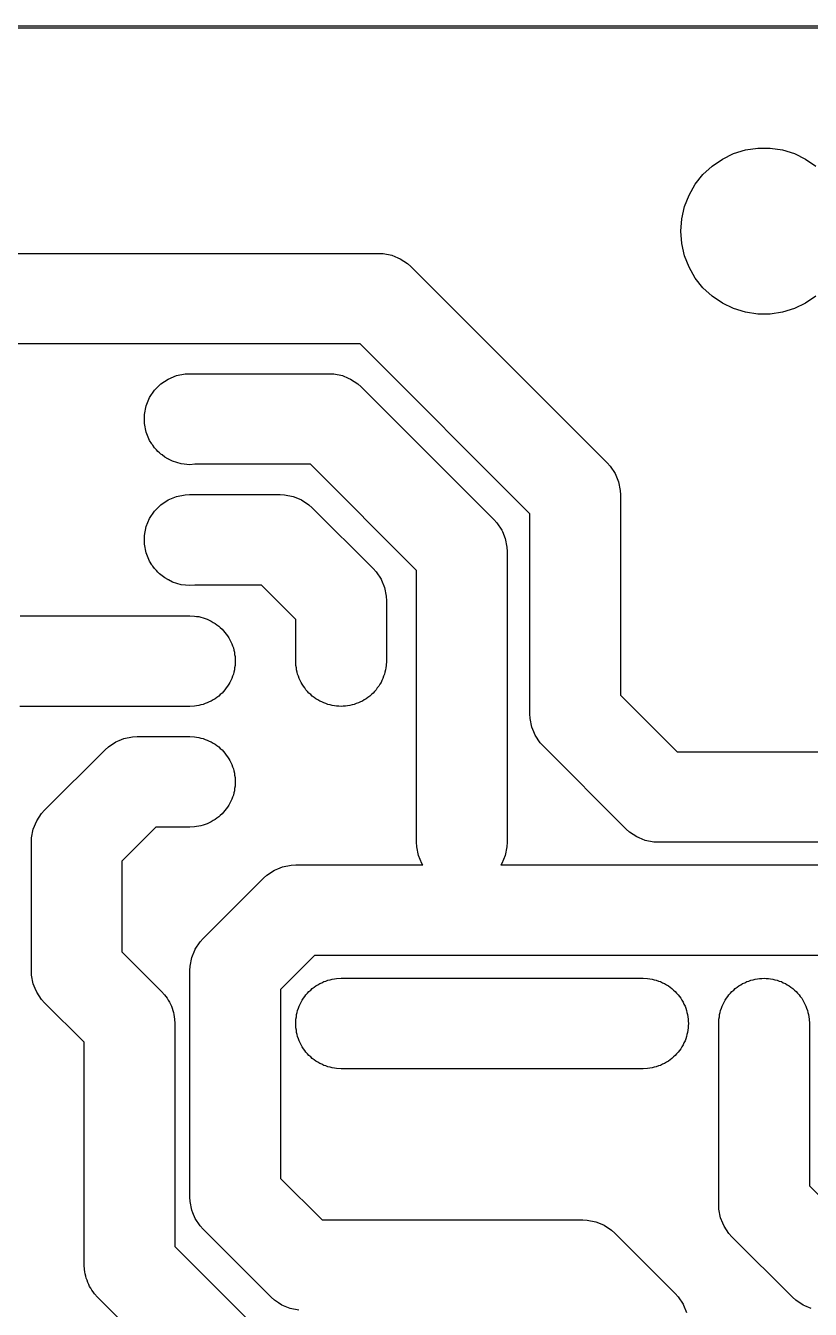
# Model space of a CAD drawing. Extents: x 95.2 to 193.7, y -111.1 to -66.6.
# Drawn here: x 111.48 to 127.97, y -93.64 to -66.65 of the extents above; entities that cross this region are included whole.
import ezdxf

# ---------------------------------------------------------------- set-up
doc = ezdxf.new("R2010")
doc.units = 0
doc.layers.add('BLACK', color=7, linetype='CONTINUOUS')

msp = doc.modelspace()

# ---------------------------------------------------------------- linework, layer by layer
at = {"layer": 'BLACK', "linetype": 'CONTINUOUS'}
for p, q in [((95.25, -66.65), (193.675, -66.65)), ((193.65, -66.7), (95.275, -66.7)), ((126.125, -69.454456), (126.360653, -69.340971)), ((126.360653, -69.340971), (126.610588, -69.263876)), ((126.610588, -69.263876), (126.869222, -69.224893)), ((126.869222, -69.224893), (127.130778, -69.224893)), ((127.130778, -69.224893), (127.389412, -69.263876)), ((127.389412, -69.263876), (127.639347, -69.340971)), ((127.639347, -69.340971), (127.875, -69.454456)), ((125.717159, -69.779698), (125.908893, -69.601795)), ((125.908893, -69.601795), (126.125, -69.454456)), ((127.875, -69.454456), (128.091107, -69.601795)), ((125.554082, -69.98419), (125.717159, -69.779698)), ((125.423304, -70.210703), (125.554082, -69.98419)), ((125.327748, -70.454178), (125.423304, -70.210703)), ((125.25, -70.97), (125.269546, -70.709176)), ((125.269546, -70.709176), (125.327748, -70.454178)), ((125.269546, -71.230824), (125.25, -70.97)), ((125.327748, -71.485822), (125.269546, -71.230824)), ((104.217038, -71.4375), (118.90375, -71.4375)), ((118.90375, -71.4375), (118.997111, -71.442087)), ((118.997111, -71.442087), (119.180246, -71.478514)), ((119.180246, -71.478514), (119.302228, -71.529041)), ((125.423304, -71.729297), (125.327748, -71.485822)), ((119.302228, -71.529041), (119.352756, -71.54997)), ((119.352756, -71.54997), (119.50801, -71.653708)), ((119.50801, -71.653708), (119.577269, -71.716481)), ((119.577269, -71.716481), (123.704769, -75.84398)), ((125.554082, -71.95581), (125.423304, -71.729297)), ((125.717159, -72.160302), (125.554082, -71.95581)), ((125.908893, -72.338205), (125.717159, -72.160302)), ((126.125, -72.485544), (125.908893, -72.338205)), ((126.360653, -72.599029), (126.125, -72.485544)), ((126.610588, -72.676124), (126.360653, -72.599029)), ((127.639347, -72.599029), (127.389412, -72.676124)), ((127.875, -72.485544), (127.639347, -72.599029)), ((128.091107, -72.338205), (127.875, -72.485544)), ((126.869222, -72.715107), (126.610588, -72.676124)), ((127.130778, -72.715107), (126.869222, -72.715107)), ((127.389412, -72.676124), (127.130778, -72.715107)), ((118.509212, -73.3425), (103.8225, -73.3425)), ((122.07875, -76.912038), (118.509212, -73.3425)), ((114.188708, -74.31574), (114.32074, -74.183708)), ((114.32074, -74.183708), (114.475995, -74.07997)), ((114.475995, -74.07997), (114.648504, -74.008514)), ((114.648504, -74.008514), (114.831639, -73.972087)), ((114.831639, -73.972087), (114.925, -73.9675)), ((114.925, -73.9675), (117.861875, -73.9675)), ((117.861875, -73.9675), (117.955236, -73.972087)), ((117.955236, -73.972087), (118.138371, -74.008514)), ((118.138371, -74.008514), (118.260353, -74.059041)), ((118.260353, -74.059041), (118.310881, -74.07997)), ((118.310881, -74.07997), (118.466135, -74.183708)), ((118.466135, -74.183708), (118.535394, -74.246481)), ((114.013514, -74.643504), (114.08497, -74.470995)), ((114.08497, -74.470995), (114.188708, -74.31574)), ((118.535394, -74.246481), (121.323519, -77.034606)), ((113.977087, -74.826639), (114.013514, -74.643504)), ((113.977087, -75.013361), (113.977087, -74.826639)), ((114.013514, -75.196496), (113.977087, -75.013361)), ((114.08497, -75.369005), (114.013514, -75.196496)), ((114.134233, -75.442732), (114.08497, -75.369005)), ((114.143025, -75.459181), (114.134233, -75.442732)), ((114.154856, -75.473597), (114.143025, -75.459181)), ((114.188708, -75.52426), (114.154856, -75.473597)), ((114.231796, -75.567348), (114.188708, -75.52426)), ((114.261481, -75.603519), (114.231796, -75.567348)), ((114.297651, -75.633203), (114.261481, -75.603519)), ((114.32074, -75.656292), (114.297651, -75.633203)), ((114.347886, -75.67443), (114.32074, -75.656292)), ((114.405819, -75.721975), (114.347886, -75.67443)), ((114.471914, -75.757303), (114.405819, -75.721975)), ((114.475995, -75.76003), (114.471914, -75.757303)), ((114.480529, -75.761908), (114.475995, -75.76003)), ((114.570494, -75.809995), (114.480529, -75.761908)), ((114.749176, -75.864198), (114.570494, -75.809995)), ((114.935, -75.8825), (114.749176, -75.864198)), ((115.036532, -75.8725), (114.935, -75.8825)), ((117.467337, -75.8725), (115.036532, -75.8725)), ((119.6975, -78.102663), (117.467337, -75.8725)), ((123.704769, -75.84398), (123.767542, -75.91324)), ((123.767542, -75.91324), (123.87128, -76.068494)), ((123.87128, -76.068494), (123.87128, -76.068495)), ((123.87128, -76.068495), (123.942736, -76.241004)), ((123.942736, -76.241004), (123.979163, -76.424139)), ((114.32074, -76.723708), (114.475995, -76.61997)), ((114.475995, -76.61997), (114.648504, -76.548514)), ((114.648504, -76.548514), (114.831639, -76.512087)), ((114.831639, -76.512087), (114.925, -76.5075)), ((114.925, -76.5075), (116.83, -76.5075)), ((116.83, -76.5075), (116.923361, -76.512087)), ((116.923361, -76.512087), (117.106496, -76.548514)), ((117.106496, -76.548514), (117.228478, -76.599041)), ((117.228478, -76.599041), (117.279006, -76.61997)), ((117.279006, -76.61997), (117.43426, -76.723708)), ((123.979163, -76.424139), (123.98375, -76.5175)), ((123.98375, -76.5175), (123.98375, -80.726711)), ((114.08497, -77.010995), (114.188708, -76.85574)), ((114.188708, -76.85574), (114.32074, -76.723708)), ((117.43426, -76.723708), (117.503519, -76.786481)), ((117.503519, -76.786481), (118.783519, -78.066481)), ((122.07875, -81.12125), (122.07875, -76.912038)), ((113.977087, -77.366639), (114.013514, -77.183504)), ((114.013514, -77.183504), (114.08497, -77.010995)), ((121.323519, -77.034606), (121.386292, -77.103865)), ((121.386292, -77.103865), (121.49003, -77.259119)), ((113.977087, -77.553361), (113.977087, -77.366639)), ((121.49003, -77.259119), (121.500409, -77.284176)), ((121.500409, -77.284176), (121.561486, -77.431629)), ((121.561486, -77.431629), (121.597913, -77.614764)), ((114.013514, -77.736496), (113.977087, -77.553361)), ((121.597913, -77.614764), (121.6025, -77.708125)), ((121.6025, -77.708125), (121.6025, -83.82)), ((114.08497, -77.909005), (114.013514, -77.736496)), ((114.134233, -77.982732), (114.08497, -77.909005)), ((114.143025, -77.999181), (114.134233, -77.982732)), ((114.154856, -78.013597), (114.143025, -77.999181)), ((114.188708, -78.06426), (114.154856, -78.013597)), ((114.231796, -78.107348), (114.188708, -78.06426)), ((114.261481, -78.143519), (114.231796, -78.107348)), ((114.297651, -78.173203), (114.261481, -78.143519)), ((114.32074, -78.196292), (114.297651, -78.173203)), ((114.347886, -78.21443), (114.32074, -78.196292)), ((114.405819, -78.261975), (114.347886, -78.21443)), ((114.471914, -78.297303), (114.405819, -78.261975)), ((118.783519, -78.066481), (118.846292, -78.13574)), ((118.846292, -78.13574), (118.95003, -78.290994)), ((119.6975, -83.82), (119.6975, -78.102663)), ((114.475995, -78.30003), (114.471914, -78.297303)), ((114.480529, -78.301908), (114.475995, -78.30003)), ((114.570494, -78.349995), (114.480529, -78.301908)), ((114.749176, -78.404198), (114.570494, -78.349995)), ((114.935, -78.4225), (114.749176, -78.404198)), ((115.036532, -78.4125), (114.935, -78.4225)), ((116.435462, -78.4125), (115.036532, -78.4125)), ((117.1575, -79.134538), (116.435462, -78.4125)), ((118.95003, -78.290994), (118.957915, -78.31003)), ((118.957915, -78.31003), (119.021486, -78.463504)), ((119.021486, -78.463504), (119.057913, -78.646639)), ((119.057913, -78.646639), (119.0625, -78.74)), ((119.0625, -78.74), (119.0625, -80.01)), ((111.363289, -79.0575), (114.935, -79.0575)), ((114.935, -79.0575), (115.028361, -79.062087)), ((115.028361, -79.062087), (115.074251, -79.071215)), ((115.074251, -79.071215), (115.120824, -79.075802)), ((115.120824, -79.075802), (115.165601, -79.089385)), ((115.165601, -79.089385), (115.211496, -79.098514)), ((115.211496, -79.098514), (115.25473, -79.116422)), ((115.25473, -79.116422), (115.299506, -79.130005)), ((115.299506, -79.130005), (115.340773, -79.152062)), ((115.340773, -79.152062), (115.384005, -79.16997)), ((115.384005, -79.16997), (115.422909, -79.195964)), ((115.422909, -79.195964), (115.464181, -79.218025)), ((115.464181, -79.218025), (115.500355, -79.247712)), ((115.500355, -79.247712), (115.53926, -79.273708)), ((115.53926, -79.273708), (115.572348, -79.306796)), ((115.572348, -79.306796), (115.608519, -79.336481)), ((115.608519, -79.336481), (115.638203, -79.372651)), ((117.1575, -80.01), (117.1575, -79.134538)), ((115.638203, -79.372651), (115.671292, -79.40574)), ((115.671292, -79.40574), (115.697287, -79.444644)), ((115.697287, -79.444644), (115.726975, -79.480819)), ((115.726975, -79.480819), (115.749035, -79.52209)), ((115.749035, -79.52209), (115.77503, -79.560995)), ((115.77503, -79.560995), (115.792937, -79.604226)), ((115.792937, -79.604226), (115.814995, -79.645494)), ((115.814995, -79.645494), (115.828577, -79.690269)), ((115.828577, -79.690269), (115.846486, -79.733504)), ((115.846486, -79.733504), (115.855614, -79.779398)), ((115.855614, -79.779398), (115.869198, -79.824176)), ((115.869198, -79.824176), (115.873784, -79.870748)), ((115.873784, -79.870748), (115.882913, -79.916639)), ((115.873784, -80.149251), (115.869198, -80.195824)), ((115.882913, -80.103361), (115.873784, -80.149251)), ((115.882913, -79.916639), (115.882913, -79.963427)), ((115.882913, -79.963427), (115.8875, -80.01)), ((115.8875, -80.01), (115.882913, -80.056572)), ((115.882913, -80.056572), (115.882913, -80.103361)), ((117.162087, -80.103361), (117.1575, -80.01)), ((117.171215, -80.149251), (117.162087, -80.103361)), ((117.175802, -80.195824), (117.171215, -80.149251)), ((119.048784, -80.149251), (119.044198, -80.195824)), ((119.057913, -80.103361), (119.048784, -80.149251)), ((119.0625, -80.01), (119.057913, -80.103361)), ((115.792937, -80.415773), (115.77503, -80.459005)), ((115.814995, -80.374506), (115.792937, -80.415773)), ((115.828577, -80.32973), (115.814995, -80.374506)), ((115.846486, -80.286496), (115.828577, -80.32973)), ((115.855614, -80.240601), (115.846486, -80.286496)), ((115.869198, -80.195824), (115.855614, -80.240601)), ((117.189385, -80.240601), (117.175802, -80.195824)), ((117.198514, -80.286496), (117.189385, -80.240601)), ((117.216422, -80.32973), (117.198514, -80.286496)), ((117.230005, -80.374506), (117.216422, -80.32973)), ((117.252062, -80.415773), (117.230005, -80.374506)), ((117.26997, -80.459005), (117.252062, -80.415773)), ((118.967937, -80.415773), (118.95003, -80.459005)), ((118.989995, -80.374506), (118.967937, -80.415773)), ((119.003577, -80.32973), (118.989995, -80.374506)), ((119.021486, -80.286496), (119.003577, -80.32973)), ((119.030614, -80.240601), (119.021486, -80.286496)), ((119.044198, -80.195824), (119.030614, -80.240601)), ((115.608519, -80.683519), (115.572348, -80.713203)), ((115.638203, -80.647348), (115.608519, -80.683519)), ((115.671292, -80.61426), (115.638203, -80.647348)), ((115.697287, -80.575355), (115.671292, -80.61426)), ((115.726975, -80.539181), (115.697287, -80.575355)), ((115.749035, -80.497909), (115.726975, -80.539181)), ((115.77503, -80.459005), (115.749035, -80.497909)), ((117.295964, -80.497909), (117.26997, -80.459005)), ((117.318025, -80.539181), (117.295964, -80.497909)), ((117.347712, -80.575355), (117.318025, -80.539181)), ((117.373708, -80.61426), (117.347712, -80.575355)), ((117.406796, -80.647348), (117.373708, -80.61426)), ((117.436481, -80.683519), (117.406796, -80.647348)), ((117.472651, -80.713203), (117.436481, -80.683519)), ((118.783519, -80.683519), (118.747348, -80.713203)), ((118.813203, -80.647348), (118.783519, -80.683519)), ((118.846292, -80.61426), (118.813203, -80.647348)), ((118.872287, -80.575355), (118.846292, -80.61426)), ((118.901975, -80.539181), (118.872287, -80.575355)), ((118.924035, -80.497909), (118.901975, -80.539181)), ((118.95003, -80.459005), (118.924035, -80.497909)), ((114.935, -80.9625), (111.360788, -80.9625)), ((115.028361, -80.957913), (114.935, -80.9625)), ((115.074251, -80.948784), (115.028361, -80.957913)), ((115.120824, -80.944198), (115.074251, -80.948784)), ((115.165601, -80.930614), (115.120824, -80.944198)), ((115.211496, -80.921486), (115.165601, -80.930614)), ((115.25473, -80.903577), (115.211496, -80.921486)), ((115.299506, -80.889995), (115.25473, -80.903577)), ((115.340773, -80.867937), (115.299506, -80.889995)), ((115.384005, -80.85003), (115.340773, -80.867937)), ((115.422909, -80.824035), (115.384005, -80.85003)), ((115.464181, -80.801975), (115.422909, -80.824035)), ((115.500355, -80.772287), (115.464181, -80.801975)), ((115.53926, -80.746292), (115.500355, -80.772287)), ((115.572348, -80.713203), (115.53926, -80.746292)), ((117.50574, -80.746292), (117.472651, -80.713203)), ((117.544644, -80.772287), (117.50574, -80.746292)), ((117.580819, -80.801975), (117.544644, -80.772287)), ((117.62209, -80.824035), (117.580819, -80.801975)), ((117.660995, -80.85003), (117.62209, -80.824035)), ((117.704226, -80.867937), (117.660995, -80.85003)), ((117.745494, -80.889995), (117.704226, -80.867937)), ((117.790269, -80.903577), (117.745494, -80.889995)), ((117.833504, -80.921486), (117.790269, -80.903577)), ((117.879398, -80.930614), (117.833504, -80.921486)), ((117.924176, -80.944198), (117.879398, -80.930614)), ((117.970748, -80.948784), (117.924176, -80.944198)), ((118.016639, -80.957913), (117.970748, -80.948784)), ((118.063427, -80.957913), (118.016639, -80.957913)), ((118.11, -80.9625), (118.063427, -80.957913)), ((118.156573, -80.957913), (118.11, -80.9625)), ((118.203361, -80.957913), (118.156573, -80.957913)), ((118.249251, -80.948784), (118.203361, -80.957913)), ((118.295824, -80.944198), (118.249251, -80.948784)), ((118.340601, -80.930614), (118.295824, -80.944198)), ((118.386496, -80.921486), (118.340601, -80.930614)), ((118.42973, -80.903577), (118.386496, -80.921486)), ((118.474506, -80.889995), (118.42973, -80.903577)), ((118.515773, -80.867937), (118.474506, -80.889995)), ((118.559005, -80.85003), (118.515773, -80.867937)), ((118.597909, -80.824035), (118.559005, -80.85003)), ((118.639181, -80.801975), (118.597909, -80.824035)), ((118.675355, -80.772287), (118.639181, -80.801975)), ((118.71426, -80.746292), (118.675355, -80.772287)), ((118.747348, -80.713203), (118.71426, -80.746292)), ((123.98375, -80.726711), (125.172039, -81.915)), ((122.083337, -81.214611), (122.07875, -81.12125)), ((122.119764, -81.397746), (122.083337, -81.214611)), ((122.160549, -81.496208), (122.119764, -81.397746)), ((122.19122, -81.570256), (122.160549, -81.496208)), ((113.21949, -81.813708), (113.374744, -81.70997)), ((113.374744, -81.70997), (113.4462, -81.680372)), ((113.4462, -81.680372), (113.547254, -81.638514)), ((113.547254, -81.638514), (113.730389, -81.602087)), ((113.730389, -81.602087), (113.82375, -81.5975)), ((113.82375, -81.5975), (114.935, -81.5975)), ((114.935, -81.5975), (115.028361, -81.602087)), ((115.028361, -81.602087), (115.074251, -81.611215)), ((115.074251, -81.611215), (115.120824, -81.615802)), ((115.120824, -81.615802), (115.165601, -81.629385)), ((115.165601, -81.629385), (115.211496, -81.638514)), ((115.211496, -81.638514), (115.25473, -81.656422)), ((115.25473, -81.656422), (115.299506, -81.670005)), ((115.299506, -81.670005), (115.340773, -81.692062)), ((115.340773, -81.692062), (115.384005, -81.70997)), ((115.384005, -81.70997), (115.422909, -81.735964)), ((115.422909, -81.735964), (115.464181, -81.758025)), ((115.464181, -81.758025), (115.500355, -81.787712)), ((122.294958, -81.72551), (122.19122, -81.570256)), ((122.357731, -81.794769), (122.294958, -81.72551)), ((111.880231, -83.146481), (113.150231, -81.876481)), ((113.150231, -81.876481), (113.21949, -81.813708)), ((115.500355, -81.787712), (115.53926, -81.813708)), ((115.53926, -81.813708), (115.572348, -81.846796)), ((115.572348, -81.846796), (115.608519, -81.876481)), ((115.608519, -81.876481), (115.638203, -81.912651)), ((115.638203, -81.912651), (115.671292, -81.94574)), ((115.671292, -81.94574), (115.697287, -81.984644)), ((115.697287, -81.984644), (115.726975, -82.020819)), ((115.726975, -82.020819), (115.749035, -82.06209)), ((124.10398, -83.541019), (122.357731, -81.794769)), ((125.172039, -81.915), (141.9225, -81.915)), ((115.749035, -82.06209), (115.77503, -82.100995)), ((115.77503, -82.100995), (115.792937, -82.144226)), ((115.792937, -82.144226), (115.814995, -82.185494)), ((115.814995, -82.185494), (115.828577, -82.230269)), ((115.828577, -82.230269), (115.846486, -82.273504)), ((115.846486, -82.273504), (115.855614, -82.319398)), ((115.855614, -82.319398), (115.869198, -82.364176)), ((115.869198, -82.364176), (115.873784, -82.410748)), ((115.873784, -82.410748), (115.882913, -82.456639)), ((115.882913, -82.456639), (115.882913, -82.503427)), ((115.882913, -82.503427), (115.8875, -82.55)), ((115.8875, -82.55), (115.882913, -82.596572)), ((115.846486, -82.826496), (115.828577, -82.86973)), ((115.855614, -82.780601), (115.846486, -82.826496)), ((115.869198, -82.735824), (115.855614, -82.780601)), ((115.873784, -82.689251), (115.869198, -82.735824)), ((115.882913, -82.643361), (115.873784, -82.689251)), ((115.882913, -82.596572), (115.882913, -82.643361)), ((115.697287, -83.115355), (115.671292, -83.15426)), ((115.726975, -83.079181), (115.697287, -83.115355)), ((115.749035, -83.037909), (115.726975, -83.079181)), ((115.77503, -82.999005), (115.749035, -83.037909)), ((115.792937, -82.955773), (115.77503, -82.999005)), ((115.814995, -82.914506), (115.792937, -82.955773)), ((115.828577, -82.86973), (115.814995, -82.914506)), ((111.642264, -83.543504), (111.71372, -83.370995)), ((111.71372, -83.370994), (111.817458, -83.21574)), ((111.71372, -83.370995), (111.71372, -83.370994)), ((111.817458, -83.21574), (111.880231, -83.146481)), ((115.384005, -83.39003), (115.340773, -83.407937)), ((115.422909, -83.364035), (115.384005, -83.39003)), ((115.464181, -83.341975), (115.422909, -83.364035)), ((115.500355, -83.312287), (115.464181, -83.341975)), ((115.53926, -83.286292), (115.500355, -83.312287)), ((115.572348, -83.253203), (115.53926, -83.286292)), ((115.608519, -83.223519), (115.572348, -83.253203)), ((115.638203, -83.187348), (115.608519, -83.223519)), ((115.671292, -83.15426), (115.638203, -83.187348)), ((111.605837, -83.726639), (111.642264, -83.543504)), ((114.218288, -83.5025), (113.50625, -84.214538)), ((114.935, -83.5025), (114.218288, -83.5025)), ((115.028361, -83.497913), (114.935, -83.5025)), ((115.074251, -83.488784), (115.028361, -83.497913)), ((115.120824, -83.484198), (115.074251, -83.488784)), ((115.165601, -83.470614), (115.120824, -83.484198)), ((115.211496, -83.461486), (115.165601, -83.470614)), ((115.25473, -83.443577), (115.211496, -83.461486)), ((115.299506, -83.429995), (115.25473, -83.443577)), ((115.340773, -83.407937), (115.299506, -83.429995)), ((124.17324, -83.603792), (124.10398, -83.541019)), ((124.328494, -83.70753), (124.17324, -83.603792)), ((111.60125, -83.82), (111.605837, -83.726639)), ((111.60125, -86.51875), (111.60125, -83.82)), ((119.702087, -83.913361), (119.6975, -83.82)), ((119.738514, -84.096496), (119.702087, -83.913361)), ((121.597913, -83.913361), (121.561486, -84.096496)), ((121.6025, -83.82), (121.597913, -83.913361)), ((124.374628, -83.726639), (124.328494, -83.70753)), ((124.501004, -83.778986), (124.374628, -83.726639)), ((124.684139, -83.815413), (124.501004, -83.778986)), ((124.7775, -83.82), (124.684139, -83.815413)), ((141.527962, -83.82), (124.7775, -83.82)), ((119.80997, -84.269005), (119.738514, -84.096496)), ((121.561486, -84.096496), (121.49003, -84.269005)), ((113.50625, -84.214538), (113.50625, -86.124212)), ((116.55324, -84.512458), (116.708494, -84.40872)), ((116.708494, -84.40872), (116.77995, -84.379122)), ((116.77995, -84.379122), (116.881004, -84.337264)), ((116.881004, -84.337264), (117.064139, -84.300837)), ((117.064139, -84.300837), (117.1575, -84.29625)), ((117.1575, -84.29625), (119.828175, -84.29625)), ((119.828175, -84.29625), (119.80997, -84.269005)), ((121.49003, -84.269005), (121.471825, -84.29625)), ((121.471825, -84.29625), (139.768494, -84.29625)), ((115.213981, -85.845231), (116.483981, -84.575231)), ((116.483981, -84.575231), (116.55324, -84.512458)), ((114.976014, -86.242254), (115.039585, -86.08878)), ((115.039585, -86.08878), (115.04747, -86.069744)), ((115.04747, -86.069744), (115.151208, -85.91449)), ((115.151208, -85.91449), (115.213981, -85.845231)), ((113.50625, -86.124212), (114.338519, -86.956481)), ((114.939587, -86.425389), (114.976014, -86.242254)), ((117.552038, -86.20125), (116.84, -86.913288)), ((139.373956, -86.20125), (117.552038, -86.20125)), ((111.605837, -86.612111), (111.60125, -86.51875)), ((111.642264, -86.795246), (111.605837, -86.612111)), ((114.935, -86.51875), (114.939587, -86.425389)), ((114.935, -91.28125), (114.935, -86.51875)), ((111.683049, -86.893708), (111.642264, -86.795246)), ((111.71372, -86.967756), (111.683049, -86.893708)), ((117.472651, -86.926796), (117.50574, -86.893708)), ((117.50574, -86.893708), (117.544644, -86.867712)), ((117.544644, -86.867712), (117.580819, -86.838025)), ((117.580819, -86.838025), (117.62209, -86.815964)), ((117.62209, -86.815964), (117.660995, -86.78997)), ((117.660995, -86.78997), (117.704226, -86.772062)), ((117.704226, -86.772062), (117.745494, -86.750005)), ((117.745494, -86.750005), (117.790269, -86.736422)), ((117.790269, -86.736422), (117.833504, -86.718514)), ((117.833504, -86.718514), (117.879398, -86.709385)), ((117.879398, -86.709385), (117.924176, -86.695802)), ((117.924176, -86.695802), (117.970748, -86.691215)), ((117.970748, -86.691215), (118.016639, -86.682087)), ((118.016639, -86.682087), (118.11, -86.6775)), ((118.11, -86.6775), (124.46, -86.6775)), ((124.46, -86.6775), (124.553361, -86.682087)), ((124.553361, -86.682087), (124.599251, -86.691215)), ((124.599251, -86.691215), (124.645824, -86.695802)), ((124.645824, -86.695802), (124.690601, -86.709385)), ((124.690601, -86.709385), (124.736496, -86.718514)), ((124.736496, -86.718514), (124.77973, -86.736422)), ((124.77973, -86.736422), (124.824506, -86.750005)), ((124.824506, -86.750005), (124.865773, -86.772062)), ((124.865773, -86.772062), (124.909005, -86.78997)), ((124.909005, -86.78997), (124.947909, -86.815964)), ((124.947909, -86.815964), (124.989181, -86.838025)), ((124.989181, -86.838025), (125.025355, -86.867712)), ((125.025355, -86.867712), (125.06426, -86.893708)), ((125.06426, -86.893708), (125.097348, -86.926796)), ((126.362651, -86.926796), (126.39574, -86.893708)), ((126.39574, -86.893708), (126.434644, -86.867712)), ((126.434644, -86.867712), (126.470819, -86.838025)), ((126.470819, -86.838025), (126.51209, -86.815964)), ((126.51209, -86.815964), (126.550995, -86.78997)), ((126.550995, -86.78997), (126.594226, -86.772062)), ((126.594226, -86.772062), (126.635494, -86.750005)), ((126.635494, -86.750005), (126.680269, -86.736422)), ((126.680269, -86.736422), (126.723504, -86.718514)), ((126.723504, -86.718514), (126.769398, -86.709385)), ((126.769398, -86.709385), (126.814176, -86.695802)), ((126.814176, -86.695802), (126.860748, -86.691215)), ((126.860748, -86.691215), (126.906639, -86.682087)), ((126.906639, -86.682087), (126.953427, -86.682087)), ((126.953427, -86.682087), (127, -86.6775)), ((127, -86.6775), (127.046573, -86.682087)), ((127.046573, -86.682087), (127.093361, -86.682087)), ((127.093361, -86.682087), (127.139251, -86.691215)), ((127.139251, -86.691215), (127.185824, -86.695802)), ((127.185824, -86.695802), (127.230601, -86.709385)), ((127.230601, -86.709385), (127.276496, -86.718514)), ((127.276496, -86.718514), (127.31973, -86.736422)), ((127.31973, -86.736422), (127.364506, -86.750005)), ((127.364506, -86.750005), (127.405773, -86.772062)), ((127.405773, -86.772062), (127.449005, -86.78997)), ((127.449005, -86.78997), (127.487909, -86.815964)), ((127.487909, -86.815964), (127.529181, -86.838025)), ((127.529181, -86.838025), (127.565355, -86.867712)), ((127.565355, -86.867712), (127.60426, -86.893708)), ((127.60426, -86.893708), (127.637348, -86.926796)), ((111.817458, -87.12301), (111.71372, -86.967756)), ((111.880231, -87.192269), (111.817458, -87.12301)), ((114.338519, -86.956481), (114.401282, -87.02573)), ((114.401282, -87.02573), (114.401292, -87.02574)), ((114.401292, -87.02574), (114.427287, -87.064644)), ((114.427287, -87.064644), (114.456975, -87.100819)), ((114.456975, -87.100819), (114.479033, -87.142088)), ((114.479033, -87.142088), (114.50503, -87.180994)), ((116.84, -86.913288), (116.84, -90.886712)), ((117.26997, -87.180995), (117.295964, -87.14209)), ((117.295964, -87.14209), (117.318025, -87.100819)), ((117.318025, -87.100819), (117.347712, -87.064644)), ((117.347712, -87.064644), (117.373708, -87.02574)), ((117.373708, -87.02574), (117.406796, -86.992651)), ((117.406796, -86.992651), (117.436481, -86.956481)), ((117.436481, -86.956481), (117.472651, -86.926796)), ((125.097348, -86.926796), (125.133519, -86.956481)), ((125.133519, -86.956481), (125.163203, -86.992651)), ((125.163203, -86.992651), (125.196292, -87.02574)), ((125.196292, -87.02574), (125.222287, -87.064644)), ((125.222287, -87.064644), (125.251975, -87.100819)), ((125.251975, -87.100819), (125.274035, -87.14209)), ((125.274035, -87.14209), (125.30003, -87.180995)), ((126.15997, -87.180995), (126.185964, -87.14209)), ((126.185964, -87.14209), (126.208025, -87.100819)), ((126.208025, -87.100819), (126.237712, -87.064644)), ((126.237712, -87.064644), (126.263708, -87.02574)), ((126.263708, -87.02574), (126.296796, -86.992651)), ((126.296796, -86.992651), (126.326481, -86.956481)), ((126.326481, -86.956481), (126.362651, -86.926796)), ((127.637348, -86.926796), (127.673519, -86.956481)), ((127.673519, -86.956481), (127.703203, -86.992651)), ((127.703203, -86.992651), (127.736292, -87.02574)), ((127.736292, -87.02574), (127.762287, -87.064644)), ((127.762287, -87.064644), (127.791975, -87.100819)), ((127.791975, -87.100819), (127.814035, -87.14209)), ((127.814035, -87.14209), (127.84003, -87.180995)), ((112.7125, -88.024538), (111.880231, -87.192269)), ((114.50503, -87.180994), (114.522938, -87.224228)), ((114.522938, -87.224228), (114.544995, -87.265494)), ((114.544995, -87.265494), (114.558577, -87.310268)), ((114.558577, -87.310268), (114.576486, -87.353504)), ((114.576486, -87.353504), (114.585615, -87.3994)), ((114.585615, -87.3994), (114.599198, -87.444176)), ((114.599198, -87.444176), (114.603784, -87.49074)), ((117.171215, -87.490748), (117.175802, -87.444176)), ((117.175802, -87.444176), (117.189385, -87.399398)), ((117.189385, -87.399398), (117.198514, -87.353504)), ((117.198514, -87.353504), (117.216422, -87.310269)), ((117.216422, -87.310269), (117.230005, -87.265494)), ((117.230005, -87.265494), (117.252062, -87.224226)), ((117.252062, -87.224226), (117.26997, -87.180995)), ((125.30003, -87.180995), (125.317937, -87.224226)), ((125.317937, -87.224226), (125.339995, -87.265494)), ((125.339995, -87.265494), (125.353577, -87.310269)), ((125.353577, -87.310269), (125.371486, -87.353504)), ((125.371486, -87.353504), (125.380614, -87.399398)), ((125.380614, -87.399398), (125.394198, -87.444176)), ((125.394198, -87.444176), (125.398784, -87.490748)), ((126.061215, -87.490748), (126.065802, -87.444176)), ((126.065802, -87.444176), (126.079385, -87.399398)), ((126.079385, -87.399398), (126.088514, -87.353504)), ((126.088514, -87.353504), (126.106422, -87.310269)), ((126.106422, -87.310269), (126.120005, -87.265494)), ((126.120005, -87.265494), (126.142062, -87.224226)), ((126.142062, -87.224226), (126.15997, -87.180995)), ((127.84003, -87.180995), (127.857937, -87.224226)), ((127.857937, -87.224226), (127.879995, -87.265494)), ((127.879995, -87.265494), (127.893577, -87.310269)), ((127.893577, -87.310269), (127.911486, -87.353504)), ((127.911486, -87.353504), (127.920614, -87.399398)), ((127.920614, -87.399398), (127.934198, -87.444176)), ((127.934198, -87.444176), (127.938784, -87.490748)), ((114.603784, -87.49074), (114.612914, -87.536639)), ((114.612914, -87.536639), (114.612914, -87.536659)), ((114.612914, -87.536659), (114.6175, -87.63)), ((114.6175, -87.63), (114.6175, -92.315461)), ((117.1575, -87.63), (117.162087, -87.583427)), ((117.162087, -87.676572), (117.1575, -87.63)), ((117.162087, -87.536639), (117.171215, -87.490748)), ((117.162087, -87.583427), (117.162087, -87.536639)), ((117.162087, -87.723361), (117.162087, -87.676572)), ((125.398784, -87.490748), (125.407913, -87.536639)), ((125.407913, -87.536639), (125.407913, -87.583427)), ((125.407913, -87.583427), (125.4125, -87.63)), ((125.4125, -87.63), (125.407913, -87.676572)), ((125.407913, -87.676572), (125.407913, -87.723361)), ((126.0475, -87.63), (126.052087, -87.536639)), ((126.0475, -91.44), (126.0475, -87.63)), ((126.052087, -87.536639), (126.061215, -87.490748)), ((127.938784, -87.490748), (127.947913, -87.536639)), ((127.947913, -87.536639), (127.9525, -87.63)), ((127.9525, -87.63), (127.9525, -91.045462)), ((117.171215, -87.769251), (117.162087, -87.723361)), ((117.175802, -87.815824), (117.171215, -87.769251)), ((117.189385, -87.860601), (117.175802, -87.815824)), ((117.198514, -87.906496), (117.189385, -87.860601)), ((117.216422, -87.94973), (117.198514, -87.906496)), ((117.230005, -87.994506), (117.216422, -87.94973)), ((125.353577, -87.94973), (125.339995, -87.994506)), ((125.371486, -87.906496), (125.353577, -87.94973)), ((125.380614, -87.860601), (125.371486, -87.906496)), ((125.394198, -87.815824), (125.380614, -87.860601)), ((125.398784, -87.769251), (125.394198, -87.815824)), ((125.407913, -87.723361), (125.398784, -87.769251)), ((112.7125, -92.71), (112.7125, -88.024538)), ((117.252062, -88.035773), (117.230005, -87.994506)), ((117.26997, -88.079005), (117.252062, -88.035773)), ((117.295964, -88.117909), (117.26997, -88.079005)), ((117.318025, -88.159181), (117.295964, -88.117909)), ((117.347712, -88.195355), (117.318025, -88.159181)), ((117.373708, -88.23426), (117.347712, -88.195355)), ((117.406796, -88.267348), (117.373708, -88.23426)), ((125.196292, -88.23426), (125.163203, -88.267348)), ((125.222287, -88.195355), (125.196292, -88.23426)), ((125.251975, -88.159181), (125.222287, -88.195355)), ((125.274035, -88.117909), (125.251975, -88.159181)), ((125.30003, -88.079005), (125.274035, -88.117909)), ((125.317937, -88.035773), (125.30003, -88.079005)), ((125.339995, -87.994506), (125.317937, -88.035773)), ((117.436481, -88.303519), (117.406796, -88.267348)), ((117.472651, -88.333203), (117.436481, -88.303519)), ((117.50574, -88.366292), (117.472651, -88.333203)), ((117.544644, -88.392287), (117.50574, -88.366292)), ((117.580819, -88.421975), (117.544644, -88.392287)), ((117.62209, -88.444035), (117.580819, -88.421975)), ((117.660995, -88.47003), (117.62209, -88.444035)), ((117.704226, -88.487937), (117.660995, -88.47003)), ((117.745494, -88.509995), (117.704226, -88.487937)), ((117.790269, -88.523577), (117.745494, -88.509995)), ((117.833504, -88.541486), (117.790269, -88.523577)), ((124.77973, -88.523577), (124.736496, -88.541486)), ((124.824506, -88.509995), (124.77973, -88.523577)), ((124.865773, -88.487937), (124.824506, -88.509995)), ((124.909005, -88.47003), (124.865773, -88.487937)), ((124.947909, -88.444035), (124.909005, -88.47003)), ((124.989181, -88.421975), (124.947909, -88.444035)), ((125.025355, -88.392287), (124.989181, -88.421975)), ((125.06426, -88.366292), (125.025355, -88.392287)), ((125.097348, -88.333203), (125.06426, -88.366292)), ((125.133519, -88.303519), (125.097348, -88.333203)), ((125.163203, -88.267348), (125.133519, -88.303519)), ((117.879398, -88.550614), (117.833504, -88.541486)), ((117.924176, -88.564198), (117.879398, -88.550614)), ((117.970748, -88.568784), (117.924176, -88.564198)), ((118.016639, -88.577913), (117.970748, -88.568784)), ((118.11, -88.5825), (118.016639, -88.577913)), ((124.46, -88.5825), (118.11, -88.5825)), ((124.553361, -88.577913), (124.46, -88.5825)), ((124.599251, -88.568784), (124.553361, -88.577913)), ((124.645824, -88.564198), (124.599251, -88.568784)), ((124.690601, -88.550614), (124.645824, -88.564198)), ((124.736496, -88.541486), (124.690601, -88.550614)), ((116.84, -90.886712), (117.710788, -91.7575)), ((127.9525, -91.045462), (128.664538, -91.7575)), ((114.939587, -91.374611), (114.935, -91.28125)), ((114.976014, -91.557746), (114.939587, -91.374611)), ((126.052087, -91.533361), (126.0475, -91.44)), ((114.997318, -91.609177), (114.976014, -91.557746)), ((115.04747, -91.730256), (114.997318, -91.609177)), ((115.151208, -91.88551), (115.04747, -91.730256)), ((117.710788, -91.7575), (121.92, -91.7575)), ((121.92, -91.7575), (123.19, -91.7575)), ((123.19, -91.7575), (123.283361, -91.762087)), ((123.283361, -91.762087), (123.466496, -91.798514)), ((126.088514, -91.716496), (126.052087, -91.533361)), ((126.135531, -91.830005), (126.088514, -91.716496)), ((115.213981, -91.954769), (115.151208, -91.88551)), ((116.642731, -93.383519), (115.213981, -91.954769)), ((123.466496, -91.798514), (123.588478, -91.849041)), ((123.588478, -91.849041), (123.639006, -91.86997)), ((123.639006, -91.86997), (123.79426, -91.973708)), ((123.79426, -91.973708), (123.863519, -92.036481)), ((126.15997, -91.889006), (126.135531, -91.830005)), ((126.263708, -92.04426), (126.15997, -91.889006)), ((123.863519, -92.036481), (125.133519, -93.306481)), ((126.326481, -92.113519), (126.263708, -92.04426)), ((127.596481, -93.383519), (126.326481, -92.113519)), ((114.6175, -92.315461), (121.362039, -99.06)), ((112.717087, -92.803361), (112.7125, -92.71)), ((112.726215, -92.849251), (112.717087, -92.803361)), ((112.730802, -92.895824), (112.726215, -92.849251)), ((112.744385, -92.940601), (112.730802, -92.895824)), ((112.753514, -92.986496), (112.744385, -92.940601)), ((112.771422, -93.02973), (112.753514, -92.986496)), ((112.785005, -93.074506), (112.771422, -93.02973)), ((112.807062, -93.115773), (112.785005, -93.074506)), ((112.82497, -93.159006), (112.807062, -93.115773)), ((112.850966, -93.197912), (112.82497, -93.159006)), ((112.873025, -93.239181), (112.850966, -93.197912)), ((112.902711, -93.275354), (112.873025, -93.239181)), ((112.928708, -93.31426), (112.902711, -93.275354)), ((112.991481, -93.383519), (112.928708, -93.31426)), ((120.293981, -100.68602), (112.991481, -93.383519)), ((116.71198, -93.446282), (116.642731, -93.383519)), ((125.133519, -93.306481), (125.196292, -93.37574)), ((125.196292, -93.37574), (125.30003, -93.530994)), ((127.66574, -93.446292), (127.596481, -93.383519)), ((116.71199, -93.446292), (116.71198, -93.446282)), ((116.795326, -93.501975), (116.71199, -93.446292)), ((116.867245, -93.55003), (116.795326, -93.501975)), ((117.039754, -93.621486), (116.867245, -93.55003)), ((117.22289, -93.657914), (117.039754, -93.621486)), ((125.30003, -93.530994), (125.307915, -93.55003)), ((125.307915, -93.55003), (125.371486, -93.703504)), ((127.820994, -93.55003), (127.66574, -93.446292)), ((127.85834, -93.565499), (127.820994, -93.55003)), ((127.993504, -93.621486), (127.85834, -93.565499))]:
    msp.add_line(p, q, dxfattribs=at)

doc.saveas('drawing.dxf')
